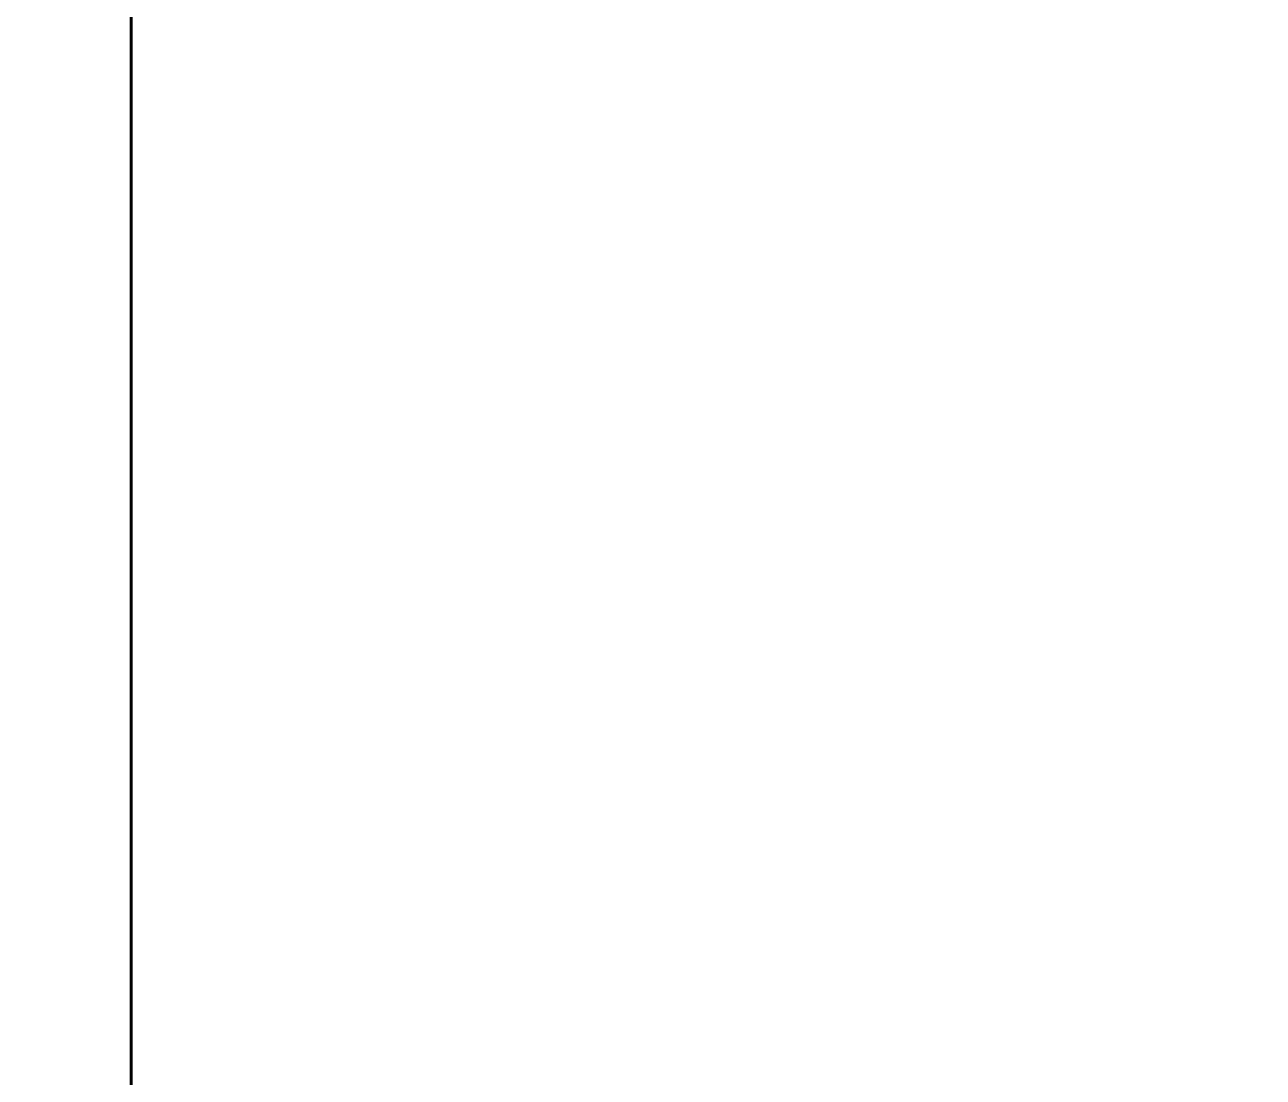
# Model space of a CAD drawing. Header units: inches. Extents: x -4110 to -1807, y 11006 to 12281.
# Drawn here: x -3851.84988 to -3851.8366, y 11754.41822 to 11754.42951 of the extents above; entities that cross this region are included whole.
import ezdxf

# ---------------------------------------------------------------- set-up
doc = ezdxf.new("R2010")
doc.units = ezdxf.units.IN
doc.header["$MEASUREMENT"] = 0
for name, color, linetype, lineweight in [('0-1', 7, 'Continuous', 5), ('A-WALL-3', 250, 'Continuous', 60), ('A-WALL-PATT-5', 111, 'Continuous', 9)]:
    doc.layers.add(name, color=color, linetype=linetype, lineweight=lineweight)

# ---------------------------------------------------------------- blocks, each defined once
blk = doc.blocks.new('CTR - 1st Phase - Shell_rvt-1-ENLARGED RCP - 3RD FLOOR PLAN - EAST')
at = {"layer": 'A-WALL-3'}
blk.add_line((-3851.848737, 11779.176896), (-3851.848737, 11738.589396), dxfattribs=at)

msp = doc.modelspace()

# ---------------------------------------------------------------- hatches: boundary and pattern name
at = {"layer": 'A-WALL-PATT-5'}
h = msp.add_hatch(dxfattribs=at)
h.set_pattern_fill('FP_1', color=256, style=0, pattern_type=2)
h.set_pattern_definition([(0, (0, 0), (20.48, 5.12), [0.845, -14.515, 0.845, -14.515, -81.92]), (0, (0, 0), (20.48, 5.12), [-30.72, 0.845, -29.875, 0.845, -14.515, -35.84]), (0, (0, 0), (20.48, 5.12), [-76.8, 0.845, -9.395, 0.845, -24.755]), (120, (7.68, 2.56), (-14.67405, 15.1762003), [0.845, -14.515, 0.845, -14.515, -81.92]), (120, (7.68, 2.56), (-14.67405, 15.1762003), [-30.72, 0.845, -29.875, 0.845, -14.515, -35.84]), (120, (7.68, 2.56), (-14.67405, 15.1762003), [-76.8, 0.845, -9.395, 0.845, -24.755]), (240, (10.24, 12.8), (-5.80595, -20.2962003), [0.845, -14.515, 0.845, -14.515, -81.92]), (240, (10.24, 12.8), (-5.80595, -20.2962003), [-30.72, 0.845, -29.875, 0.845, -14.515, -35.84]), (240, (10.24, 12.8), (-5.80595, -20.2962003), [-76.8, 0.845, -9.395, 0.845, -24.755])])
h.paths.add_polyline_path([(-3852.473737, 11753.814396), (-3501.673737, 11753.814396), (-3501.673737, 11754.439396), (-3566.741815, 11754.439396), (-3566.741815, 11754.006486), (-3586.694258, 11754.006486), (-3586.694258, 11754.439396), (-3852.473737, 11754.439396)], flags=0)

# ---------------------------------------------------------------- block references
at = {"layer": '0-1'}
msp.add_blockref('CTR - 1st Phase - Shell_rvt-1-ENLARGED RCP - 3RD FLOOR PLAN - EAST', (0, 0), dxfattribs=at)

doc.saveas('drawing.dxf')
